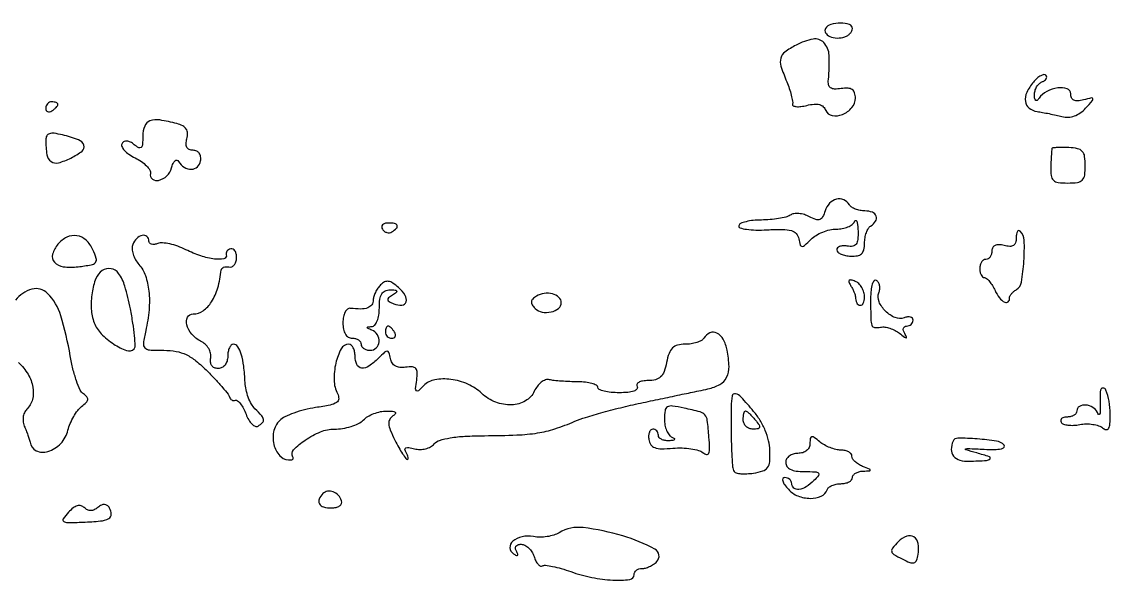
# Model space of a CAD drawing. Extents: x 0 to 5034, y 0 to 2560.
# Drawn here: x 1195.1 to 1375, y 482.9 to 575.2 of the extents above; entities that cross this region are included whole.
import ezdxf

# ---------------------------------------------------------------- set-up
doc = ezdxf.new("R2010")
doc.units = 0

msp = doc.modelspace()

# ---------------------------------------------------------------- linework, layer by layer
for points in [[(1557.115, 263.193366, 0.000016), (1618.338811, 262.493314, 0.000014), (1679.769463, 261.794626, 0.006046)], [(758.5, 263.189695, -0.00005), (959.629134, 263.186606, -0.002021), (1003.377606, 263.004753, -0.002765), (1026.414405, 262.688457, -0.485313), (1027.705651, 260.982409, 0.137934), (1027.736152, 259.321269, 0.089805), (1028.61341, 257.601206, 0.107886), (1029.893072, 256.512159, 0.267021), (1031.08062, 256.549826, 0.135733), (1031.434416, 256.931581, 0.043901), (1031.729932, 257.650825, 0.040038), (1031.932177, 258.546557, 0.035522), (1032, 259.5, -0.03537), (1032.067517, 260.453259, -0.039936), (1032.268871, 261.348435, -0.043782), (1032.563055, 262.066999, -0.136113), (1032.915304, 262.447655, -0.138132), (1034.427721, 262.880997, -0.000304), (1058.418359, 262.974838, -0.000929), (1096.805013, 263.030373, -0.000084), (1192.5, 262.974921, 0.000516), (1316.795999, 263.01022, 0.001331), (1406.547551, 263.367364, 0.000323)], [(1194.5, 519, -0.068859), (1196.081487, 517.040736, -0.091909), (1196.881542, 514.90421, -0.108275), (1196.799586, 512.892204, -0.133021), (1195.867217, 511.267217, 0.093611), (1195.468335, 510.682568, 0.074766), (1195.26979, 509.944503, 0.069405), (1195.290241, 509.128409, 0.062433), (1195.530851, 508.317217, -0.008575), (1195.842076, 507.572604, -0.009318), (1196.11869, 506.837974, -0.008876), (1196.33242, 506.200986, -0.044315), (1196.413633, 505.833333, 0.255253), (1197.426088, 504.440825, 0.189623), (1199.359231, 504.310134, 0.12741), (1201.471605, 505.636691, 0.128861), (1202.66332, 507.81665, -0.038734), (1203.035428, 508.934277, -0.030836), (1203.600477, 510.073371, -0.031758), (1204.260145, 511.067974, -0.065375), (1204.915644, 511.730997, 0.031182), (1205.666666, 512.393536, 0.160579), (1205.91316, 512.882263, 0.223092), (1205.780863, 513.325103, 0.064343), (1205.22627, 513.80468, -0.140885), (1204.677635, 514.447658, -0.022653), (1204.057992, 515.993807, -0.023509), (1203.481342, 517.934283, -0.018713), (1203.037795, 520.073683, 0.03264), (1201.466755, 526.715665, 0.120361), (1199.276166, 530.39436, 0.272401), (1196.718803, 531.080813, 0.16), (1193.99912, 529.271752, 0.077066)]]:
    msp.add_lwpolyline(points, format="xyb")
for points in [[(1327.564761, 574.104785, 0.282384), (1327.562499, 573.38419, 0.155283), (1328.252, 572.785048, 0.098386), (1329.470831, 572.523803, 0.087882), (1330.75, 572.730641, 0.060792), (1331.227956, 572.965695, 0.061663), (1331.632812, 573.307855, 0.067909), (1331.907345, 573.700356, 0.119246), (1332, 574.083333, 0.326929), (1331.512509, 574.749206, 0.075658), (1330.05519, 574.978208, 0.067624), (1328.453944, 574.76853, 0.19024)], [(1322.710061, 571.35607, 0.03531), (1320.857024, 570.211747, 0.17579), (1320.178571, 569.217851, 0.141287), (1320.218045, 567.892446, 0.020208), (1321.161482, 565.3151, -0.015543), (1321.591425, 564.173651, -0.018513), (1321.922759, 563.071871, -0.017548), (1322.132696, 562.133088, -0.103442), (1322.122046, 561.631694, 0.339637), (1322.249218, 561.352518, 0.098647), (1322.732558, 561.207296, 0.056688), (1323.513969, 561.221393, 0.028661), (1324.482524, 561.406258, -0.036752), (1325.675507, 561.614032, -0.089094), (1326.563708, 561.543937, -0.123761), (1327.192117, 561.198395, -0.114339), (1327.60482, 560.58744, 0.263092), (1328.649058, 559.725831, 0.14315), (1330.352688, 559.912316, 0.118358), (1331.918124, 561.051343, 0.179895), (1332.489054, 562.614553, 0.073687), (1332.354775, 563.48583, 0.171657), (1331.965774, 564.008272, 0.140059), (1331.270585, 564.23285, 0.043512), (1330.163375, 564.174321, -0.038746), (1329.045034, 564.104528, -0.151079), (1328.393811, 564.316741, -0.195772), (1328.073075, 564.817976, -0.071806), (1328.039475, 565.674321, 0.037077), (1328.160272, 569.695657, 0.179213), (1327.28743, 571.767337, 0.25725), (1325.524247, 572.339539, 0.073343)], [(1361.84713, 565.256131, 0.063491), (1360.756321, 563.559717, 0.14258), (1360.512628, 562.06281, 0.196823), (1361.120373, 560.9777, 0.132223), (1362.441183, 560.405753, -0.008717), (1363.340223, 560.257748, -0.004622), (1364.449131, 560.044666, -0.004598), (1365.579372, 559.805793, -0.007107), (1366.550832, 559.576598, 0.07259), (1367.587827, 559.471526, 0.073584), (1368.606494, 559.668335, 0.069508), (1369.571865, 560.166687, 0.055029), (1370.451696, 560.946625, 0.00467), (1371.572786, 562.208913, 0.24846), (1371.644002, 562.513307, 0.404432), (1371.432518, 562.641497, 0.008015), (1370.092047, 562.31382, -0.043042), (1369.142813, 562.151125, -0.130788), (1368.503603, 562.265056, -0.183672), (1368.132982, 562.646495, -0.102285), (1368, 563.289749, 0.319149), (1367.399015, 564.135391, 0.117636), (1365.861035, 564.291069, 0.086507), (1364.027773, 563.712101, 0.125213), (1362.765313, 562.587716, -0.067167), (1362.458233, 562.243322, -0.355389), (1362.223194, 562.237317, -0.197594), (1362.061569, 562.51749, -0.030983), (1362.015313, 563.166667, -0.069653), (1362.102901, 563.837173, -0.065047), (1362.371686, 564.474888, -0.069282), (1362.773225, 564.984708, -0.105966), (1363.25, 565.279762, 0.060892), (1363.685181, 565.497903, 0.110311), (1363.959657, 565.783944, 0.156822), (1364.032292, 566.088763, 0.16774), (1363.910536, 566.369226, 0.254411), (1363.575317, 566.484266, 0.081942), (1363.061256, 566.307506, 0.058464), (1362.454667, 565.882195, 0.036078)], [(1199, 560.940983, 0.108972), (1199.078288, 560.586039, 0.182303), (1199.29375, 560.3746, 0.161196), (1199.6179, 560.343488, 0.082592), (1200, 560.5, 0.029505), (1200.382774, 560.768994, 0.035638), (1200.70625, 561.066025, 0.038439), (1200.934461, 561.34829, 0.151918), (1201, 561.559017, 0.210953), (1200.92554, 561.727648, 0.081139), (1200.70625, 561.870461, 0.061769), (1200.382849, 561.967655, 0.042167), (1200, 562, 0.105053), (1199.618444, 561.918938, 0.099167), (1199.29375, 561.688914, 0.09642), (1199.076123, 561.345238, 0.093332)], [(1215, 556.377555, -0.016872), (1214.953377, 554.99625, -0.177783), (1214.727124, 554.488748, -0.336564), (1214.323962, 554.427724, -0.048447), (1213.589028, 554.926114, 0.047743), (1212.952745, 555.358911, 0.10283), (1212.388587, 555.531548, 0.14339), (1211.923751, 555.440792, 0.135716), (1211.569514, 555.112477, 0.251316), (1211.540227, 554.634059, 0.077402), (1211.953277, 554.011503, 0.056528), (1212.713801, 553.347725, 0.035559), (1213.730487, 552.747167, -0.035565), (1214.772327, 552.131732, -0.047402), (1215.613018, 551.424489, -0.05605), (1216.154214, 550.733864, -0.192558), (1216.25, 550.183248, 0.282241), (1216.579329, 549.257992, 0.237292), (1217.612878, 549.034771, 0.127755), (1218.968552, 549.788442, 0.139264), (1219.732357, 551.084535, -0.038143), (1219.984862, 551.816875, -0.104186), (1220.299685, 552.261708, -0.233593), (1220.615744, 552.355446, -0.214864), (1220.898202, 552.164713, 0.110579), (1221.844513, 551.196263, 0.151182), (1223.01045, 550.865275, 0.183803), (1224.00114, 551.269074, 0.164862), (1224.52868, 552.25, 0.077222), (1224.537441, 552.950636, 0.118667), (1224.31467, 553.511861, 0.132067), (1223.882997, 553.871116, 0.10829), (1223.294885, 554, -0.099738), (1222.667008, 554.126504, -0.171747), (1222.276828, 554.48121, -0.134874), (1222.140905, 555.075956, -0.053132), (1222.267194, 555.913749, 0.072769), (1222.367494, 556.817785, 0.137468), (1222.146822, 557.511425, 0.126138), (1221.5796, 558.027907, 0.056433), (1220.633825, 558.400094, 0.026111), (1217.806723, 559.002542, 0.126269), (1216.184973, 558.850528, 0.215746), (1215.309169, 558.001889, 0.094321)], [(1199, 555.690195, 0.038533), (1199.187109, 553.265877, 0.201732), (1199.873975, 552.151017, 0.226219), (1201.09059, 551.935215, 0.048374), (1203.149682, 552.724558, 0.047575), (1205.003184, 553.880983, 0.328535), (1205.284986, 554.849847, 0.220561), (1204.407842, 555.725982, 0.027138), (1201.75, 556.537645, 0.024135), (1200.385812, 556.805477, 0.111593), (1199.58912, 556.74428, 0.207112), (1199.158854, 556.376411, 0.114236)], [(1364.9, 554.283022, 0.065819), (1364.856719, 554.078143, 0.002449), (1364.8, 553.290013, 0.004404), (1364.745579, 552.355005, 0.003078), (1364.7, 551.3, 0.037519), (1364.756021, 549.825793, 0.174384), (1365.12682, 549.074138, 0.161948), (1365.910156, 548.699495, 0.03126), (1367.5, 548.6, 0.033004), (1369.098289, 548.705616, 0.16326), (1369.896931, 549.096968, 0.165315), (1370.292455, 549.88765, 0.034055), (1370.4, 551.464828, 0.035397), (1370.291196, 552.99982, 0.149629), (1369.904069, 553.825159, 0.158228), (1369.13538, 554.266613, 0.040948), (1367.7, 554.447849, 0.009948), (1366.657865, 554.472711, 0.01569), (1365.76375, 554.448186, 0.009733), (1365.038225, 554.391287, 0.291192)], [(1327.500239, 544.000753, -0.044113), (1327.086331, 543.009353, -0.1856), (1326.610088, 542.591568, -0.174628), (1325.956908, 542.586793, -0.038253), (1324.912185, 543.046997, 0.052713), (1324.073731, 543.387799, 0.05069), (1323.171396, 543.551479, 0.054834), (1322.342176, 543.525426, 0.108876), (1321.729333, 543.296244, -0.080648), (1321.028684, 542.988539, -0.02152), (1319.832992, 542.733897, -0.021237), (1318.430101, 542.558569, -0.020469), (1317, 542.5, 0.025232), (1315.641909, 542.431422, 0.036395), (1314.457661, 542.223668, 0.040031), (1313.571371, 541.923613, 0.232735), (1313.260122, 541.559297, 0.401916), (1313.458126, 541.209133, 0.036754), (1314.530306, 540.971206, 0.031701), (1316.059112, 540.846307, 0.017792), (1317.923406, 540.878833, -0.013387), (1320.519768, 540.947012, -0.069148), (1321.939571, 540.748963, -0.14213), (1322.738164, 540.249352, -0.135597), (1323.163284, 539.390944, 0.024573), (1323.410865, 538.376697, 0.322465), (1323.699848, 538.153172, 0.196907), (1324.123427, 538.30988, 0.010555), (1325.178571, 539.321407, -0.061601), (1326.002955, 539.964337, -0.039105), (1327.09494, 540.506913, -0.03887), (1328.269636, 540.877083, -0.056953), (1329.345238, 541, 0.046705), (1330.33443, 541.092603, 0.052297), (1331.250619, 541.367188, 0.059308), (1331.965139, 541.770771, 0.139554), (1332.337719, 542.25, -0.254546), (1332.532397, 542.41027, -0.366111), (1332.717133, 542.306535, -0.065313), (1332.858286, 541.694857, -0.017075), (1332.921053, 540.687142, -0.028614), (1332.87993, 539.276975, -0.133056), (1332.602585, 538.51936, -0.203209), (1332.055476, 538.180637, -0.080478), (1331.153277, 538.187142, 0.0471), (1330.452986, 538.23884, 0.080396), (1329.877442, 538.133581, 0.119916), (1329.514345, 537.895677, 0.217121), (1329.403277, 537.565473, 0.199588), (1329.601581, 537.199992, 0.066346), (1330.132525, 536.876531, 0.053729), (1330.881582, 536.638801, 0.039074), (1331.75, 536.532452, 0.054041), (1332.830286, 536.601933, 0.147237), (1333.50815, 536.941655, 0.148902), (1333.881342, 537.596162, 0.055702), (1334, 538.657961, -0.041167), (1334.073947, 539.554582, -0.043467), (1334.29375, 540.410212, -0.047625), (1334.615926, 541.106245, -0.122745), (1335, 541.5, 0.106396), (1335.830615, 542.29831, 0.242922), (1335.928914, 543.137383, 0.216259), (1335.288638, 543.776953, 0.089964), (1334.059017, 544, -0.046881), (1333.270704, 544.074077, -0.046318), (1332.50665, 544.29375, -0.050262), (1331.876024, 544.616444, -0.111412), (1331.5, 545, 0.151074), (1330.559618, 545.820366, 0.167099), (1329.361093, 545.924084, 0.145824), (1328.229912, 545.25457, 0.110303)], [(1254.510081, 540.983688, 0.090427), (1254.820631, 540.639411, 0.095498), (1255.22714, 540.434921, 0.099685), (1255.665803, 540.401101, 0.108373), (1256.069098, 540.542705, 0.050477), (1256.838655, 541.13314, 0.315493), (1256.933879, 541.592818, 0.25701), (1256.519563, 541.914842, 0.039415), (1255.440983, 542, 0.067432), (1254.890269, 541.925389, 0.140899), (1254.524436, 541.701458, 0.190788), (1254.397824, 541.36964, 0.136093)], [(1201.010569, 538.512735, 0.103455), (1200.127479, 536.84326, 0.257571), (1200.424037, 535.540423, 0.183567), (1201.865178, 534.79068, 0.058275), (1204.328523, 534.790188, 0.013502), (1206.484068, 535.101034, 0.172971), (1207.183875, 535.49503, 0.259945), (1207.322935, 536.157732, 0.031443), (1206.771798, 537.601504, 0.099737), (1205.635965, 539.17136, 0.148265), (1204.119858, 539.906067, 0.152692), (1202.484503, 539.665298, 0.107626)], [(1213.347334, 538.462755, 0.107794), (1213.237737, 537.745602, 0.057962), (1213.39769, 536.861079, 0.053734), (1213.782981, 535.954989, 0.056595), (1214.347125, 535.168925, -0.101779), (1215.43388, 533.325576, -0.056545), (1215.997611, 530.767106, -0.047945), (1216.022561, 527.681541, -0.033737), (1215.485739, 524.25, 0.018419), (1215.094686, 522.169521, 0.226928), (1215.324739, 521.418742, 0.1958), (1216.076353, 521.064478, 0.013438), (1218.475, 521, -0.04413), (1220.485118, 520.822241, -0.068053), (1222.14316, 520.286913, -0.059065), (1223.754544, 519.262702, -0.025309), (1225.65, 517.55, -0.008053), (1226.986025, 516.170231, -0.010898), (1228.145312, 514.878438, -0.008078), (1229.066339, 513.770279, -0.108498), (1229.3, 513.3, 0.099247), (1229.435413, 513.014461, 0.105618), (1229.668015, 512.810588, 0.106399), (1229.962125, 512.720506, 0.102094), (1230.271967, 512.757322, -0.264488), (1230.634631, 512.685548, -0.052673), (1231.103916, 512.184854, -0.043165), (1231.590006, 511.412114, -0.027984), (1232.020094, 510.447148, 0.040546), (1232.466947, 509.508634, 0.066989), (1233.003808, 508.815741, 0.097418), (1233.540713, 508.461206, 0.240205), (1233.998127, 508.498843, 0.052061), (1234.746231, 509.076581, 0.250905), (1234.908509, 509.570393, 0.139646), (1234.613197, 510.179166, 0.014063), (1233.494233, 511.36291, -0.070209), (1232.907768, 512.142086, -0.036077), (1232.394165, 513.253459, -0.034985), (1232.022291, 514.495841, -0.044191), (1231.863801, 515.684339, 0.018321), (1231.643177, 518.406051, 0.044837), (1231.230277, 520.370844, 0.068781), (1230.658793, 521.603589, 0.25517), (1229.932612, 522, 0.202082), (1229.576219, 521.849826, 0.08442), (1229.273955, 521.4125, 0.064527), (1229.068541, 520.765579, 0.044675), (1229, 520, -0.071966), (1228.8859, 519.211364, -0.095082), (1228.553334, 518.567798, -0.108035), (1228.045298, 518.149346, -0.118999), (1227.426676, 518, -0.099042), (1226.806527, 518.124059, -0.141999), (1226.372203, 518.473125, -0.128543), (1226.165028, 519.030269, -0.073988), (1226.199157, 519.75, 0.106366), (1226.186358, 520.509724, 0.078251), (1225.869234, 521.292397, 0.072116), (1225.294073, 521.996231, 0.067801), (1224.531339, 522.525117, -0.096363), (1223.0659, 523.669576, -0.112469), (1222.233856, 525.223359, -0.194654), (1222.378021, 526.451429, -0.273918), (1223.304231, 527, 0.155086), (1224.934781, 527.518213, 0.097325), (1226.326789, 528.978926, 0.073279), (1227.358513, 531.283143, 0.043283), (1227.923489, 534.25, -0.167479), (1228.046704, 534.516173, -0.10874), (1228.33136, 534.70625, -0.084795), (1228.738137, 534.789951, -0.059668), (1229.204545, 534.75, 0.149572), (1229.666623, 534.792772, 0.122308), (1230.068608, 535.0875, 0.098651), (1230.347137, 535.599688, 0.068968), (1230.454545, 536.25, 0.056032), (1230.398396, 536.901456, 0.092463), (1230.192898, 537.4125, 0.13026), (1229.876376, 537.704432, 0.184792), (1229.5, 537.75, 0.0758), (1229.136763, 537.598012, 0.09521), (1228.867188, 537.353125, 0.109702), (1228.732382, 537.055244, 0.132821), (1228.75, 536.75, -0.450973), (1228.383745, 536.118513, -0.081223), (1226.843019, 536.06332, -0.048918), (1224.546106, 536.586709, -0.03525), (1222.115402, 537.592316, 0.029446), (1220.786123, 538.160391, 0.031732), (1219.431748, 538.552116, 0.033487), (1218.237939, 538.733953, 0.113132), (1217.461764, 538.623701, -0.057572), (1216.902118, 538.479971, -0.102446), (1216.429393, 538.512074, -0.148468), (1216.119188, 538.709495, -0.179193), (1216, 539.031385, 0.216044), (1215.66753, 539.76492, 0.237011), (1214.916399, 539.960134, 0.145008), (1213.990605, 539.455363, 0.104682)], [(1359, 539.550035, -0.070544), (1358.886635, 538.750524, -0.183726), (1358.542941, 538.293797, -0.157288), (1357.93898, 538.139407, -0.048545), (1357, 538.289749, 0.047946), (1356.136109, 538.429127, 0.120594), (1355.512551, 538.318305, 0.169691), (1355.138214, 537.968104, 0.121219), (1355, 537.40638, -0.069385), (1354.925048, 536.868862, -0.085458), (1354.70625, 536.413124, -0.100015), (1354.381338, 536.10841, -0.139383), (1354, 536, 0.148195), (1353.618646, 535.884432, 0.098894), (1353.29375, 535.559375, 0.082425), (1353.074694, 535.073457, 0.064853), (1353, 534.5, 0.048885), (1353.056258, 533.925967, 0.068885), (1353.224094, 533.440625, 0.089067), (1353.471587, 533.113813, 0.188428), (1353.762872, 533, -0.184204), (1354.120933, 532.863454, -0.038991), (1354.591619, 532.372383, -0.035962), (1355.079019, 531.681469, -0.027426), (1355.512872, 530.863433, 0.058047), (1356.249731, 529.658247, 0.109012), (1357.126728, 528.936048, 0.318926), (1357.697743, 529.019852, 0.239597), (1357.91459, 529.638197, -0.15313), (1357.965881, 529.935464, -0.051619), (1358.208908, 530.308102, -0.045601), (1358.580768, 530.689918, -0.038493), (1359.03646, 531.022534, 0.216215), (1359.870263, 532.264219, 0.024647), (1360.271546, 535.702341, 0.025508), (1360.326673, 539.168659, 0.189805), (1359.681673, 540.651661, 0.219066), (1359.425441, 540.746379, 0.239275), (1359.200241, 540.609248, 0.102313), (1359.04684, 540.18927, 0.036589)], [(1208.313288, 534.15748, 0.157309), (1207.265619, 532.860763, 0.053427), (1206.633148, 530.490403, 0.051787), (1206.498568, 527.828474, 0.077744), (1206.978288, 525.557107, 0.102425), (1208.139897, 523.73466, 0.05497), (1210.206564, 522.031152, 0.057758), (1212.335073, 520.965554, 0.291392), (1213.573675, 521.240342, 0.213008), (1213.750849, 521.70309, 0.009974), (1213.624062, 523.412457, 0.014999), (1213.365492, 525.487371, 0.010071), (1212.951487, 527.84106, 0.022242), (1212.040707, 531.58336, 0.087768), (1210.995797, 533.701444, 0.19583), (1209.757508, 534.46175, 0.18793)], [(1254.186346, 531.786346, 0.047568), (1253.73229, 531.236573, 0.037536), (1253.348489, 530.566614, 0.038714), (1253.085374, 529.883805, 0.072732), (1253, 529.3, -0.157697), (1252.747467, 528.519224, -0.14955), (1252.080675, 528.014154, -0.089207), (1250.931369, 527.812821, -0.031162), (1249.25, 527.925354, 0.197844), (1248.761708, 527.794668, 0.109255), (1248.356894, 527.315025, 0.076426), (1248.088404, 526.533193, 0.044589), (1248, 525.543837, 0.045637), (1248.097652, 524.47619, 0.087815), (1248.397415, 523.673973, 0.119464), (1248.877004, 523.179959, 0.141537), (1249.5, 523, -0.064853), (1250.073457, 522.925306, -0.082425), (1250.559375, 522.70625, -0.098894), (1250.884432, 522.381354, -0.148195), (1251, 522, 0.148195), (1251.115568, 521.618646, 0.098894), (1251.440625, 521.29375, 0.082425), (1251.926543, 521.074694, 0.064853), (1252.5, 521, 0.195162), (1253.497092, 521.4046, 0.183281), (1253.96373, 522.402786, 0.160551), (1253.674917, 523.564728, 0.157601), (1252.75, 524.337719, -0.009076), (1252.090194, 524.617987, -0.295955), (1252, 524.757018, -0.382689), (1252.096611, 524.864758, -0.011437), (1252.75, 524.921053, 0.206927), (1253.236443, 525.168865, 0.076619), (1253.639254, 525.843006, 0.058359), (1253.910321, 526.826007, 0.038139), (1254, 528, -0.031504), (1254.089891, 529.42526, -0.101429), (1254.394557, 530.320164, -0.15427), (1254.939512, 530.812154, -0.109684), (1255.75, 530.984687, -0.01627), (1256.613819, 530.949002, -0.267807), (1256.8437, 530.79269, -0.3555), (1256.788165, 530.558497, -0.022469), (1256.166154, 530.123851, 0.032626), (1255.525235, 529.656348, 0.262141), (1255.400494, 529.327558, 0.239924), (1255.614019, 529.029144, 0.028099), (1256.384129, 528.682837, 0.101592), (1257.730812, 528.460092, 0.322661), (1258.410186, 528.990411, 0.217179), (1258.254307, 530.065809, 0.065987), (1257.162765, 531.3527, 0.033146), (1256.219276, 532.099103, 0.115093), (1255.499917, 532.38131, 0.155637), (1254.85766, 532.274946, 0.078279)], [(1331.682749, 531.738546, -0.020984), (1331.984965, 531.215435, -0.020881), (1332.242801, 530.667989, -0.021268), (1332.427221, 530.171844, -0.072724), (1332.484687, 529.833333, 0.096561), (1332.703541, 528.833488, 0.28007), (1333.257736, 528.440652, 0.316612), (1333.798049, 528.766566, 0.104068), (1334, 529.726345, 0.069326), (1333.884098, 530.558254, 0.063102), (1333.544118, 531.35593, 0.066764), (1333.041531, 532.000488, 0.102556), (1332.448062, 532.381557, 0.027939), (1331.764272, 532.601004, 0.242983), (1331.462522, 532.532878, 0.329243), (1331.400805, 532.276115, 0.041426)], [(1335, 529.559017, 0.003729), (1335.025556, 526.132206, 0.07957), (1335.200404, 525.13586, 0.289358), (1335.662446, 524.766075, 0.078871), (1336.639766, 524.810873, -0.084154), (1337.334814, 524.835425, -0.044272), (1338.180443, 524.645359, -0.042398), (1339.035673, 524.289485, -0.050523), (1339.766147, 523.810873, 0.00728), (1340.567446, 523.180686, 0.146473), (1340.854563, 523.07229, 0.575405), (1340.934646, 523.190197, 0.023341), (1340.632941, 523.75, -0.063696), (1340.422732, 524.2287, -0.132816), (1340.413651, 524.632812, -0.188594), (1340.600579, 524.897759, -0.146934), (1340.940983, 525, 0.090291), (1341.345293, 525.073611, 0.095452), (1341.688914, 525.284531, 0.099707), (1341.918829, 525.599074, 0.108533), (1342, 525.968615, 0.180948), (1341.879728, 526.290073, 0.148069), (1341.566924, 526.486513, 0.101674), (1341.090172, 526.517114, 0.057025), (1340.525699, 526.371488, -0.19328), (1339.046562, 526.394333, -0.095982), (1337.46082, 527.453032, -0.096286), (1336.388871, 529.024061, -0.195742), (1336.359199, 530.493674, 0.06791), (1336.499139, 531.089211, 0.072824), (1336.469154, 531.6859, 0.081228), (1336.279851, 532.192353, 0.124999), (1335.956326, 532.526992, 0.366522), (1335.587083, 532.471542, 0.102202), (1335.275659, 531.921788, 0.05363), (1335.06587, 530.910539, 0.024354)], [(1279.917675, 529.949121, 0.050582), (1279.288944, 529.466525, 0.177966), (1279.064941, 529.017593, 0.176332), (1279.18405, 528.527683, 0.049497), (1279.691142, 527.908858, 0.152099), (1280.828218, 527.311796, 0.100145), (1282.316801, 527.338584, 0.113267), (1283.544649, 527.921421, 0.229411), (1284, 528.861626, 0.215035), (1283.607762, 529.731487, 0.116324), (1282.552339, 530.297085, 0.096381), (1281.172548, 530.391299, 0.10781)], [(1307.5, 523, -0.131515), (1307.091888, 522.615441, -0.045183), (1306.339131, 522.29375, -0.041165), (1305.40523, 522.07383, -0.037264), (1304.415983, 522, 0.060395), (1303.164846, 521.848323, 0.134104), (1302.332505, 521.385034, 0.113534), (1301.767328, 520.503618, 0.036686), (1301.35, 519, -0.036729), (1300.934416, 517.503165, -0.112164), (1300.371117, 516.619759, -0.133605), (1299.545703, 516.153577, -0.062202), (1298.315983, 516, 0.038277), (1297.410193, 515.930557, 0.087805), (1296.764717, 515.710768, 0.169269), (1296.469922, 515.382734, 0.242147), (1296.5, 515, -0.336396), (1296.461947, 514.602477, -0.125298), (1295.961697, 514.276831, -0.059005), (1294.966307, 514.06479, -0.023007), (1293.559017, 514, -0.023874), (1292.19509, 514.065161, -0.038071), (1291.045461, 514.264375, -0.044521), (1290.224514, 514.551702, -0.294372), (1290, 514.9, 0.281585), (1289.787175, 515.247942, 0.050161), (1289.045312, 515.537944, 0.041346), (1287.995362, 515.739613, 0.026178), (1286.75, 515.807895, -0.009197), (1285.39839, 515.836043, -0.008726), (1284.024814, 515.913964, -0.00871), (1282.812666, 516.025234, -0.030182), (1282.0366, 516.157895, 0.145124), (1281.400664, 516.120595, 0.077036), (1280.702353, 515.738569, 0.06602), (1280.049845, 515.085001, 0.056495), (1279.549471, 514.25, -0.158385), (1278.095699, 512.661544, -0.119291), (1275.804765, 512.007683, -0.103525), (1273.191624, 512.444835, -0.094771), (1270.878973, 513.898127, 0.082891), (1268.582085, 515.418187, 0.071643), (1265.797304, 516.207437, 0.078538), (1263.165605, 516.145253, 0.152419), (1261.321012, 515.178154, -0.013969), (1260.432676, 514.338116, -0.363413), (1260.126154, 514.328188, -0.257858), (1259.985028, 514.660773, -0.009186), (1260.159752, 516.088323, 0.033664), (1260.251594, 517.346699, 0.181591), (1260.018092, 517.979078, 0.206787), (1259.448682, 518.254127, 0.044827), (1258.33273, 518.201157, -0.058951), (1257.378268, 518.182773, -0.105551), (1256.63428, 518.420133, -0.121432), (1256.119533, 518.910191, -0.094782), (1255.83273, 519.62975, 0.025083), (1255.587482, 520.63001, 0.324721), (1255.299558, 520.849911, 0.194412), (1254.876729, 520.690875, 0.010405), (1253.821429, 519.678593, -0.04682), (1252.275846, 518.398197, -0.172216), (1251.066662, 518.080181, -0.274729), (1250.28648, 518.637322, -0.10398), (1250, 520, 0.049596), (1249.923897, 520.765342, 0.069587), (1249.697031, 521.4125, 0.089753), (1249.362382, 521.848037, 0.186266), (1248.968615, 522, 0.275681), (1247.708791, 521.248249, 0.06757), (1246.822714, 518.893216, 0.062211), (1246.538749, 516.081924, 0.113705), (1247.106176, 513.859992, -0.129275), (1247.297747, 513.000667, -0.246009), (1246.954973, 512.402304, -0.09265), (1245.886563, 511.971391, -0.012437), (1243.488265, 511.550511, 0.024283), (1241.672659, 511.187371, 0.024595), (1239.9087, 510.651092, 0.025313), (1238.426524, 510.033267, 0.085167), (1237.571627, 509.42877, 0.149562), (1236.562246, 507.529401, 0.11963), (1236.670658, 505.203543, 0.140192), (1237.787492, 503.435063, 0.221218), (1239.475, 502.925, 0.085263), (1239.656553, 502.983559, 0.140739), (1239.772344, 503.094004, 0.158655), (1239.803902, 503.238728, 0.11659), (1239.75, 503.395012, -0.343795), (1239.866848, 504.583301, -0.054436), (1241.781162, 506.201417, -0.051393), (1244.317741, 507.555319, -0.097201), (1246.583559, 508, 0.040511), (1247.946942, 508.110646, 0.035641), (1249.336153, 508.440625, 0.037347), (1250.549793, 508.924128, 0.083096), (1251.357143, 509.5, -0.064308), (1252.100739, 510.073494, -0.039509), (1253.098438, 510.554877, -0.039052), (1254.179789, 510.880517, -0.055315), (1255.178571, 510.984687, -0.018808), (1256.176084, 510.940561, -0.145158), (1256.607064, 510.773341, -0.424989), (1256.634975, 510.517475, -0.077688), (1256.23576, 510.16687, 0.126636), (1255.705016, 509.600877, 0.146608), (1255.55133, 508.880531, 0.078118), (1255.801753, 507.84313, 0.017491), (1256.559002, 506.182182, 0.011425), (1257.202535, 504.962755, 0.017254), (1257.822857, 503.934766, 0.012156), (1258.374247, 503.13183, 0.240674), (1258.632259, 503, 0.339485), (1258.757148, 503.095842, 0.114879), (1258.765192, 503.340023, 0.060538), (1258.642878, 503.713173, 0.028982), (1258.402645, 504.157524, -0.101169), (1258.229603, 504.62876, -0.341217), (1258.378945, 504.897394, -0.142325), (1258.870465, 504.958157, -0.024011), (1259.80686, 504.760758, 0.064315), (1260.708026, 504.645393, 0.059483), (1261.634126, 504.757019, 0.062987), (1262.453741, 505.069825, 0.097224), (1263.03957, 505.547679, -0.144955), (1263.928467, 506.14306, -0.03453), (1265.679485, 506.559021, -0.027478), (1268.117114, 506.826413, -0.01247), (1271.326338, 506.920713, 0.00841), (1276.676675, 507.03445, 0.0299), (1280.088073, 507.369341, 0.039053), (1282.941433, 508.054624, 0.023256), (1286.212758, 509.286981, -0.027285), (1287.995792, 509.942331, -0.007394), (1290.884373, 510.781962, -0.00746), (1294.196093, 511.638776, -0.007681), (1297.5, 512.387626, 0.000029), (1300.759536, 513.074153, 0.000031), (1303.938066, 513.744019, 0.000029), (1306.665566, 514.319177, 0.00015), (1308.182779, 514.639688, 0.075142), (1310.135868, 515.371475, 0.151453), (1311.25962, 516.549839, 0.123324), (1311.652238, 518.342161, 0.041933), (1311.347812, 521.010938, 0.072157), (1310.706697, 522.814964, 0.153225), (1309.665187, 523.847738, 0.227122), (1308.513219, 523.88281, 0.151389)], [(1255, 524, 0.105053), (1255.081062, 523.618444, 0.099167), (1255.311086, 523.29375, 0.09642), (1255.654762, 523.076123, 0.093332), (1256.059017, 523, 0.108972), (1256.413961, 523.078288, 0.182303), (1256.6254, 523.29375, 0.161196), (1256.656512, 523.6179, 0.082592), (1256.5, 524, 0.029505), (1256.231006, 524.382774, 0.035638), (1255.933975, 524.70625, 0.038439), (1255.65171, 524.934461, 0.151918), (1255.440983, 525, 0.210953), (1255.272352, 524.92554, 0.081139), (1255.129539, 524.70625, 0.061769), (1255.032345, 524.382849, 0.042167)], [(1372.884846, 514.416667, 0.02258), (1372.846163, 513.933051, 0.006481), (1372.829856, 513.181771, 0.006508), (1372.833485, 512.332942, 0.006878), (1372.859353, 511.5, -0.020284), (1372.862351, 510.792768, -0.131177), (1372.758811, 510.454687, -0.495283), (1372.595485, 510.439452, -0.081259), (1372.391174, 510.75, 0.154742), (1371.6401, 511.594694, 0.116362), (1370.447017, 511.970656, 0.151704), (1369.420765, 511.733045, 0.2666), (1369, 511, -0.153634), (1368.879982, 510.618621, -0.097988), (1368.542039, 510.29375, -0.080552), (1368.037096, 510.074545, -0.062283), (1367.440983, 510, 0.055748), (1366.882027, 509.937484, 0.120385), (1366.497128, 509.745645, 0.189871), (1366.344583, 509.462066, 0.169554), (1366.417116, 509.134109, 0.175065), (1366.795696, 508.833805, 0.050012), (1367.538139, 508.664622, 0.043794), (1368.474262, 508.630368, 0.034495), (1369.481879, 508.751785, -0.043351), (1370.541727, 508.860518, -0.04001), (1371.633918, 508.790094, -0.042467), (1372.598619, 508.564981, -0.09488), (1373.255746, 508.20315, 0.122049), (1373.840762, 507.92083, 0.331676), (1374.234075, 508.10302, 0.109394), (1374.450223, 508.858776, 0.015162), (1374.5, 510.49988, 0.041703), (1374.324596, 512.599217, 0.05616), (1373.799961, 514.431139, 0.301616), (1373.292666, 514.773599, 0.380332)], [(1311.999058, 511.75, 0.004704), (1311.995036, 507.594763, 0.009496), (1312.08484, 504.321864, 0.007301), (1312.238937, 501.799857, 0.120059), (1312.498346, 501.002677, 0.202562), (1312.828802, 500.768003, 0.034258), (1313.611195, 500.650315, 0.032717), (1314.605745, 500.634997, 0.023878), (1315.705972, 500.742895, 0.040993), (1317.232733, 501.096262, 0.161221), (1318.003407, 501.65708, 0.13706), (1318.356455, 502.625433, 0.026673), (1318.401232, 504.50208, 0.053346), (1318.184754, 506.083212, 0.038345), (1317.62483, 507.776747, 0.036924), (1316.781235, 509.438389, 0.038998), (1315.715792, 510.925915, 0.010134), (1313.642787, 513.290556, 0.154349), (1312.711915, 513.829082, 0.424464), (1312.165941, 513.467745, 0.043264)], [(1301, 509.662789, 0.046558), (1301.092596, 508.670524, 0.052206), (1301.367188, 507.751739, 0.059222), (1301.770756, 507.03537, 0.139883), (1302.25, 506.662281, -0.051902), (1302.648042, 506.45138, -0.449116), (1302.672067, 506.275306, -0.185333), (1302.416573, 506.137165, -0.021021), (1301.75, 506.078947, -0.055301), (1301.080514, 506.122799, -0.077299), (1300.514062, 506.316941, -0.09916), (1300.135046, 506.624788, -0.174481), (1300, 507, 0.089971), (1299.930741, 507.381784, 0.095344), (1299.732242, 507.70625, 0.099759), (1299.436237, 507.923342, 0.108912), (1299.088484, 508, 0.199303), (1298.761217, 507.864153, 0.106113), (1298.519674, 507.489346, 0.07702), (1298.401419, 506.927055, 0.049861), (1298.43211, 506.261603, 0.116676), (1298.760386, 505.434983, 0.155355), (1299.398779, 504.947435, 0.087255), (1300.506275, 504.757437, 0.020447), (1302.393651, 504.842531, -0.028149), (1303.905382, 504.887382, -0.029842), (1305.383007, 504.75956, -0.031252), (1306.631444, 504.495501, -0.105843), (1307.365452, 504.111665, 0.12252), (1307.949657, 503.830255, 0.367574), (1308.309606, 504.026623, 0.099788), (1308.447201, 504.838049, 0.011912), (1308.346997, 506.665834, 0.009468), (1308.072741, 509.469024, 0.148685), (1307.692346, 510.340258, 0.154042), (1306.89474, 510.838362, 0.010378), (1304.25, 511.46264, 0.016818), (1302.313343, 511.809883, 0.163827), (1301.50577, 511.662106, 0.233553), (1301.104828, 511.08373, 0.036837)], [(1316, 509.5, -0.020633), (1316.618371, 508.689039, -0.217533), (1316.691858, 508.28931, -0.304492), (1316.434686, 508.057736, -0.035496), (1315.622445, 508, -0.091307), (1315.003059, 508.114059, -0.095788), (1314.476593, 508.440625, -0.099536), (1314.124301, 508.927707, -0.107348), (1314, 509.5, -0.023761), (1314.027334, 510.07485, -0.037907), (1314.110907, 510.559375, -0.044235), (1314.231422, 510.90557, -0.294983), (1314.377555, 511, -0.172217), (1314.587584, 510.925448, -0.016008), (1315.00989, 510.559375, -0.019119), (1315.495645, 510.074554, -0.013852)], [(1325, 505.622445, -0.111853), (1324.853326, 504.974991, -0.11138), (1324.441823, 504.452806, -0.099021), (1323.800573, 504.115575, -0.071811), (1323, 504, 0.072314), (1322.230589, 503.888136, 0.08892), (1321.583333, 503.5625, 0.10214), (1321.153209, 503.075754, 0.130775), (1321, 502.5, 0.153821), (1321.205537, 501.847701, 0.127178), (1321.761905, 501.372093, 0.081567), (1322.709243, 501.087817, 0.0322), (1324.071429, 501, -0.009608), (1325.871896, 500.965399, -0.182929), (1326.380952, 500.75, -0.387041), (1326.408287, 500.360586, -0.029235), (1325.642857, 499.5, -0.055423), (1324.383905, 498.492992, -0.107292), (1323.178745, 498.052844, -0.202015), (1322.35516, 498.273932, -0.231473), (1322, 499, 0.114747), (1321.911291, 499.381451, 0.100386), (1321.660722, 499.70625, 0.093604), (1321.286066, 499.924228, 0.085274), (1320.845012, 500, 0.268187), (1320.551236, 499.830214, 0.207644), (1320.508673, 499.455964, 0.08178), (1320.811348, 498.844169, 0.028243), (1321.432747, 498.074314, 0.114981), (1323.01259, 496.978867, 0.091291), (1325.055309, 496.574898, 0.105905), (1326.865695, 496.937848, 0.213185), (1327.830031, 497.990092, -0.143509), (1328.098583, 498.376943, -0.064477), (1328.630801, 498.70334, -0.056166), (1329.325201, 498.925112, -0.04927), (1330.083333, 499, 0.050201), (1330.816758, 499.073823, 0.070178), (1331.436979, 499.29375, 0.090315), (1331.854207, 499.61825, 0.184457), (1332, 500, -0.16722), (1332.13318, 500.387084, -0.090029), (1332.514062, 500.726896, -0.072474), (1333.080593, 500.969234, -0.054897), (1333.75, 501.070285, 0.005126), (1334.844236, 501.125474, 0.423873), (1334.943641, 501.241517, 0.278756), (1334.830148, 501.394838, 0.003624), (1333.676, 501.859329, -0.043789), (1332.982618, 502.205367, -0.052756), (1332.405752, 502.649233, -0.061415), (1332.020534, 503.118953, -0.158229), (1331.913112, 503.539043, 0.191353), (1331.792991, 503.908152, 0.094386), (1331.406275, 504.227205, 0.071694), (1330.813949, 504.449119, 0.049559), (1330.101895, 504.532294, -0.056528), (1329.267557, 504.641528, -0.032971), (1328.30522, 504.948771, -0.032588), (1327.370025, 505.389166, -0.0469), (1326.614783, 505.904739, 0.015863), (1325.704094, 506.612991, 0.203321), (1325.292318, 506.708583, 0.326371), (1325.057291, 506.46464, 0.033974)], [(1348.58887, 506, 0.101604), (1348.300302, 504.643788, 0.173142), (1348.677737, 503.562189, 0.155277), (1349.699757, 502.886634, 0.07824), (1351.25, 502.7, 0.005037), (1354.119406, 502.833297, 0.195612), (1354.686154, 503.102079, 0.546963), (1354.596663, 503.439289, 0.010276), (1352.5, 504.064556, -0.003664), (1350.678769, 504.581562, -0.682957), (1350.666198, 504.72328, -0.127507), (1351.050416, 504.804064, -0.001418), (1353.723941, 504.6723, 0.015662), (1355.424643, 504.636991, 0.049815), (1356.553361, 504.761779, 0.149992), (1357.028688, 505.026051, 0.408429), (1357.025237, 505.374763, 0.160019), (1355.754404, 506.017189, 0.019184), (1352.58683, 506.37454, 0.015496), (1349.382437, 506.512374, 0.30131)], [(1244.6875, 497.354167, 0.093249), (1244.070848, 496.45172, 0.241718), (1244.117382, 495.688046, 0.196257), (1244.805115, 495.167385, 0.065198), (1246.083333, 495, 0.055066), (1246.860897, 495.085896, 0.098609), (1247.446404, 495.345, 0.142962), (1247.755382, 495.732137, 0.179733), (1247.770833, 496.1875, 0.105531), (1247.235871, 497.09629, 0.11722), (1246.393926, 497.666264, 0.132907), (1245.468249, 497.756771, 0.155894)], [(1202.746683, 494.273629, 0.028325), (1201.886075, 493.207698, 0.421856), (1201.961712, 492.781947, 0.153656), (1202.614266, 492.586049, 0.006071), (1205.137191, 492.650212, 0.014992), (1208.000954, 492.843951, 0.098381), (1209.37155, 493.258423, 0.274573), (1209.796577, 493.959394, 0.141612), (1209.511108, 494.982027, 0.086113), (1209.127024, 495.415225, 0.157971), (1208.690052, 495.579835, 0.132515), (1208.183178, 495.468306, 0.053212), (1207.587179, 495.072352, -0.061959), (1206.98458, 494.686984, -0.108941), (1206.411155, 494.553821, -0.118246), (1205.86757, 494.677801, -0.081619), (1205.352578, 495.047422, 0.130728), (1204.811947, 495.360867, 0.139413), (1204.201162, 495.353777, 0.096691), (1203.51338, 494.994461, 0.040204)], [(1283.660911, 490.91242, -0.0618), (1282.782027, 490.51973, -0.0361), (1281.655715, 490.262439, -0.035566), (1280.472681, 490.166029, -0.049815), (1279.417261, 490.260568, 0.097845), (1277.53943, 490.24895, 0.126986), (1275.998304, 489.497121, 0.230831), (1275.528937, 488.418926, 0.248454), (1276.10595, 487.434519, 0.025211), (1276.598954, 487.163161, 0.295997), (1276.806373, 487.188763, 0.339828), (1276.848191, 487.378209, 0.028924), (1276.595492, 487.845492, -0.095645), (1276.421252, 488.304406, -0.193668), (1276.500646, 488.67609, -0.17205), (1276.828511, 488.91867, -0.074192), (1277.373595, 489, -0.119571), (1277.9916, 488.850066, -0.070437), (1278.614878, 488.408235, -0.063937), (1279.14884, 487.755697, -0.062772), (1279.504609, 486.985479, 0.03864), (1279.803553, 486.246844, 0.06645), (1280.174761, 485.697818, 0.100196), (1280.554789, 485.412594, 0.254728), (1280.888121, 485.430855, -0.171606), (1281.383328, 485.538307, -0.018101), (1282.569237, 485.343971, -0.020717), (1284.005125, 484.992504, -0.015191), (1285.566124, 484.489268, 0.035473), (1289.035404, 483.524166, 0.038407), (1292.515078, 483.091756, 0.040449), (1295.274138, 483.18559, 0.380961), (1296, 484, -0.129116), (1296.100148, 484.381357, -0.100708), (1296.381875, 484.70625, -0.088951), (1296.80331, 484.924723, -0.075349), (1297.3, 485, 0.070464), (1297.880533, 485.082222, 0.038893), (1298.552687, 485.334562, 0.037879), (1299.207353, 485.702998, 0.049308), (1299.738933, 486.138933, 0.502094), (1299.438349, 488.193871, 0.051622), (1294.128524, 490.38742, 0.041542), (1287.586814, 491.751461, 0.168099)], [(1339.578087, 489.43523, 0.022561), (1338.613289, 488.379203, 0.230699), (1338.475437, 487.820027, 0.207682), (1338.825647, 487.330817, 0.018191), (1340.192373, 486.577807, 0.021642), (1341.491713, 485.991432, 0.165294), (1342.151526, 485.956415, 0.237636), (1342.562661, 486.332739, 0.047377), (1342.834665, 487.322199, 0.08447), (1342.843794, 489.129281, 0.210985), (1342.13651, 490.210336, 0.241477), (1340.949597, 490.331445, 0.103669)]]:
    msp.add_lwpolyline(points, format="xyb", close=True)

doc.saveas('drawing.dxf')
